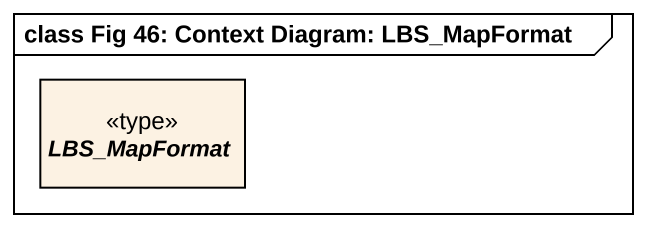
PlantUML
@startuml
mainframe class Fig 46: Context Diagram: LBS_MapFormat
hide circle
hide empty members
abstract class LBS_MapFormat <<type>>
@enduml
